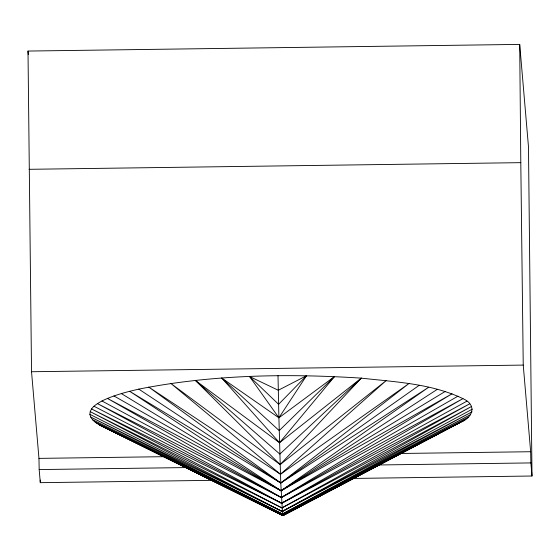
<?xml version="1.0" encoding="UTF-8"?>
<svg xmlns="http://www.w3.org/2000/svg" width="560" height="560" viewBox="0 0 560 560"><rect width="100%" height="100%" fill="white"/><g stroke="black" fill="none" stroke-linecap="round" stroke-linejoin="round"><path stroke-width="0.84" d="M89.859 414.323C89.95 407.582 96.817 403.9 101.948 400.981C113.582 395.248 126.231 392.014 138.81 389.123C211.904 374.633 287.112 373.408 361.291 378.14C395.437 381.983 431.403 383.551 462.931 398.636C477.323 404.887 472.934 417.725 460.243 422.492L282.905 515.599L104.209 427.308C98.539 424.445 91.238 421.232 89.859 414.323L282.184 511.504L472.031 411.845L282.436 513.989L92.456 419.664L282.905 515.599L464.751 419.881L282.674 515.354L99.267 424.83L282.905 515.599L427.651 439.313M283.115 514.717L282.905 515.599L95.34 422.275M282.674 515.354L470.659 414.547L282.436 513.989L90.622 417.011L282.184 511.504L471.569 406.462L281.918 507.927L91.532 408.926L281.638 503.258L462.931 398.636L281.351 497.525L107.457 398.433L281.057 490.763L428.687 387.24L280.763 482.993L148.757 387.079L280.455 474.264L386.274 380.499L280.147 464.611L195.335 380.387L279.524 442.736L334.516 376.537L278.901 417.795L249.536 376.488L278.299 390.264L306.544 375.711L278.901 417.795L280.763 482.993L282.674 515.354L468.23 417.228M278.005 375.697L278.901 417.795L221.774 378.063L279.524 442.736L361.291 378.14L280.147 464.611L170.814 383.418L280.455 474.264L408.912 383.558L280.763 482.993L129.654 391.293L281.057 490.763L452.06 393.764L281.351 497.525L97.44 403.585L281.638 503.258L469.742 403.802L281.918 507.927L90.16 411.621L282.184 511.504L472.339 409.143M306.544 375.711L278.6 404.32L249.536 376.488M334.516 376.537L279.209 430.619L221.774 378.063M361.291 378.14L279.832 454.09L195.335 380.387M419.188 385.329L280.763 482.993L138.81 389.123M437.367 389.298L281.057 490.763L113.932 395.955M445.172 391.475L281.057 490.763L121.345 393.575M457.989 396.158L281.351 497.525L101.948 400.981M466.858 401.191L281.638 503.258L93.968 406.238M429.198 438.501L439.257 433.195M447.776 428.708L440.804 432.383L447.783 428.673M374.339 467.054L375.886 466.242M385.161 461.398L386.708 460.586M390.572 458.57L392.119 457.758M396.76 455.336L400.624 453.313M407.582 449.68L409.129 448.875M412.993 446.852L414.54 446.047M418.404 444.024L423.045 441.602M430.003 437.962L433.867 435.946M435.414 435.141L439.278 433.118M454.741 425.04L460.243 422.492M212.66 480.333L40.299 482.671L39.179 469.567L38.962 458.381L31.535 371.742L28 51.058L519.701 44.401L528.479 146.769L532 476.014L352.646 478.443M29.099 169.309L520.8 162.659L519.701 44.401M31.535 371.742L523.236 365.092L530.663 451.724L530.88 462.917L532 476.014M38.962 458.381L164.948 456.673M400.302 453.488L530.663 451.724M39.179 469.567L187.04 467.565M378.644 464.975L530.88 462.917M104.209 427.308L109.396 429.401M129.703 439.32L131.271 440.09M28 51.058L28.294 54.53M520.8 162.659L523.236 365.092M40.271 480.046L40.299 482.671M453.964 425.446L451.64 426.671L453.964 425.446"/></g></svg>
